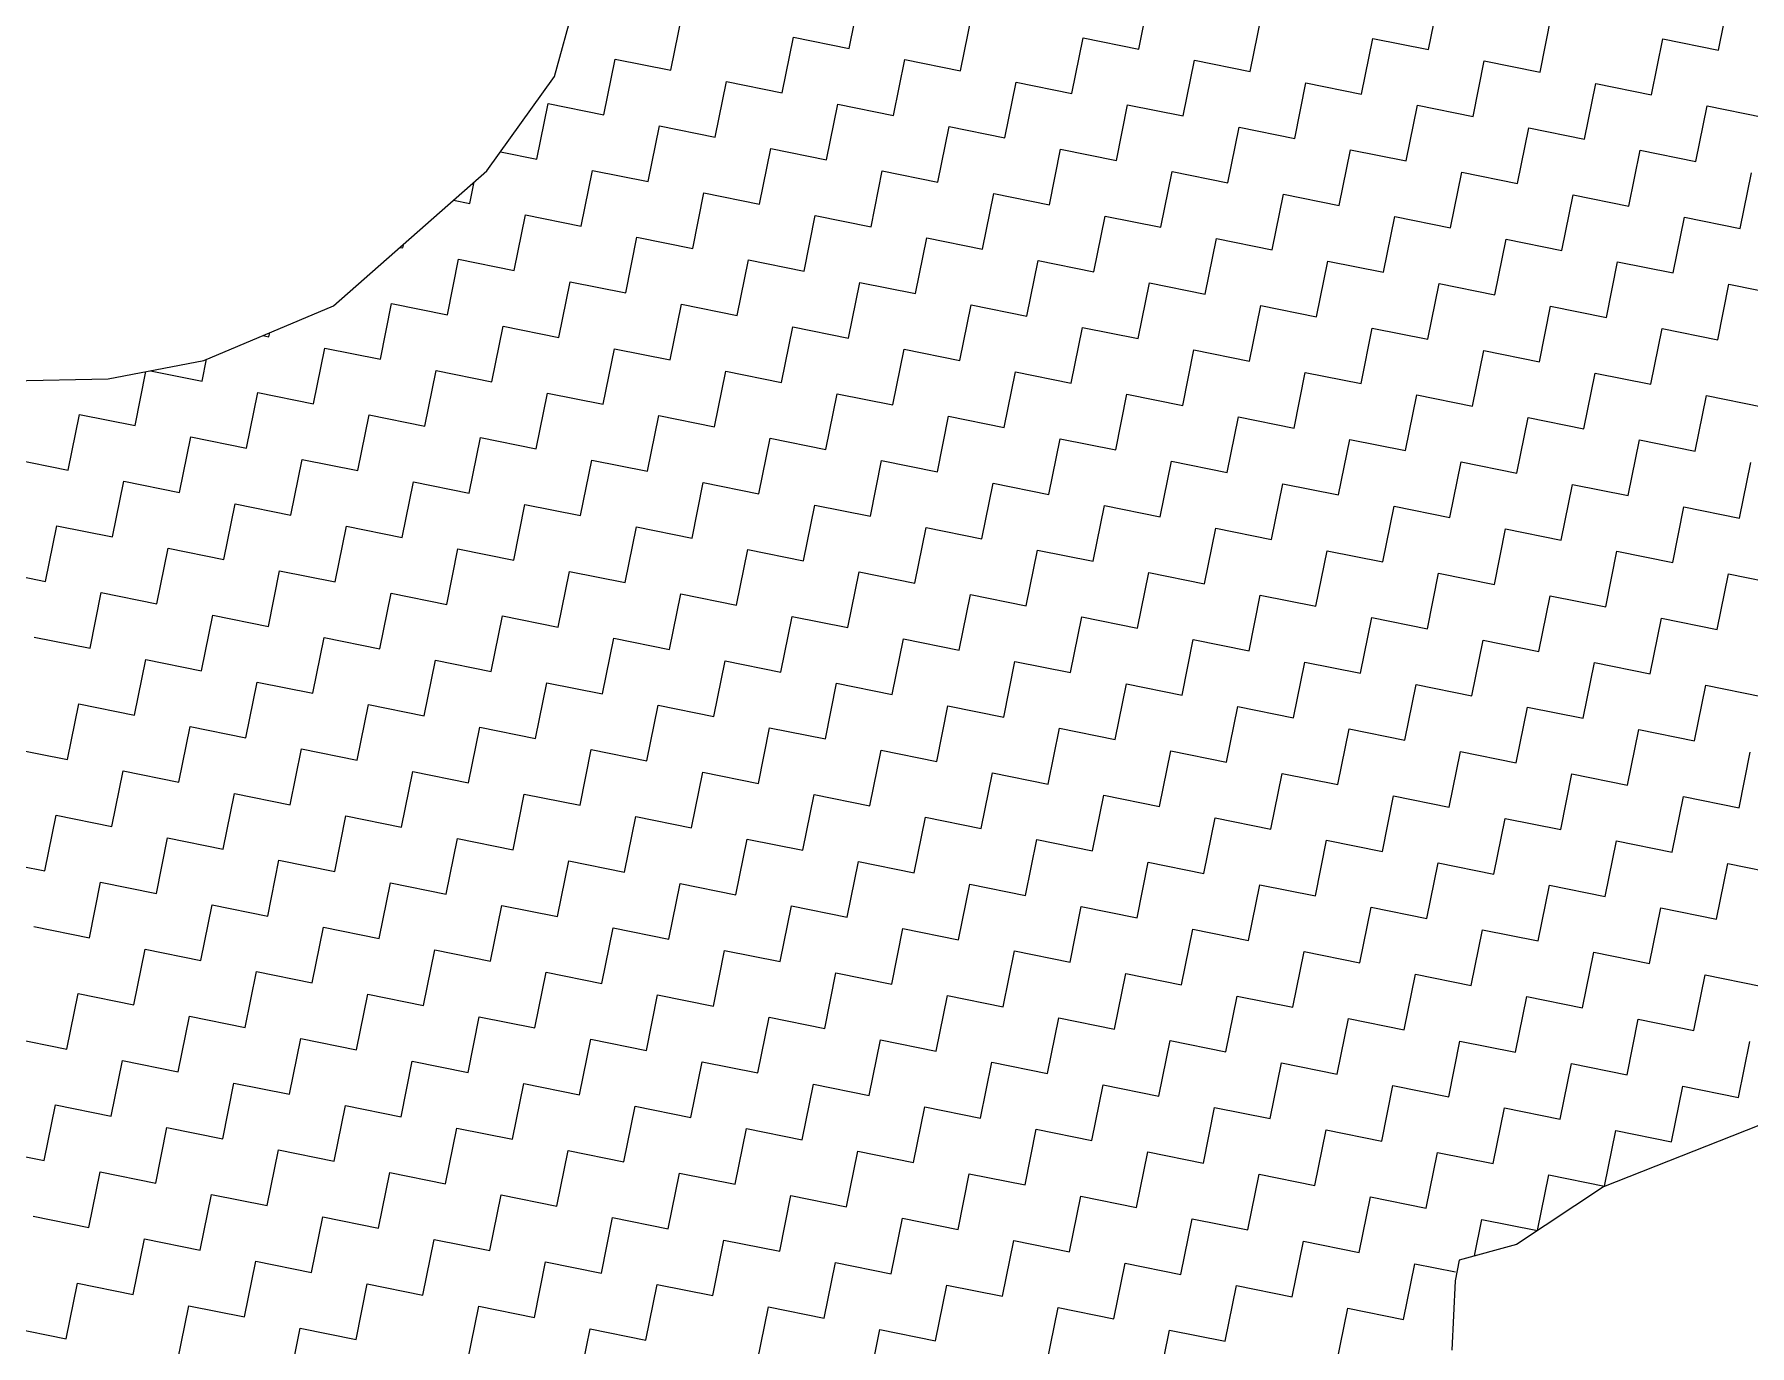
# Model space of a CAD drawing. Header units: metres. Extents: x 278801 to 279668, y 2074665 to 2075564.
# Drawn here: x 279405.75 to 279452.95, y 2075406.12 to 2075442.22 of the extents above; entities that cross this region are included whole.
import ezdxf

# ---------------------------------------------------------------- set-up
doc = ezdxf.new("R2010")
doc.units = ezdxf.units.M
doc.layers.add('POLY_HATCH', color=12, linetype='Continuous')

msp = doc.modelspace()

# ---------------------------------------------------------------- linework, layer by layer
at = {"layer": 'POLY_HATCH', "linetype": 'Continuous'}
for p, q in [((279428.169, 2075441.828), (279428.479, 2075443.36)), ((279436.142, 2075441.811), (279436.451, 2075443.343)), ((279444.114, 2075441.794), (279444.424, 2075443.326)), ((279452.086, 2075441.777), (279452.396, 2075443.309)), ((279423.262, 2075441.225), (279423.572, 2075442.757)), ((279431.234, 2075441.208), (279431.544, 2075442.74)), ((279439.207, 2075441.191), (279439.516, 2075442.723)), ((279447.179, 2075441.174), (279447.489, 2075442.707)), ((279426.327, 2075440.605), (279426.637, 2075442.138)), ((279426.637, 2075442.138), (279428.169, 2075441.828)), ((279434.299, 2075440.588), (279434.609, 2075442.121)), ((279434.609, 2075442.121), (279436.142, 2075441.811)), ((279442.272, 2075440.571), (279442.582, 2075442.104)), ((279442.582, 2075442.104), (279444.114, 2075441.794)), ((279450.244, 2075440.554), (279450.554, 2075442.087)), ((279450.554, 2075442.087), (279452.086, 2075441.777)), ((279421.419, 2075440.002), (279421.729, 2075441.535)), ((279421.729, 2075441.535), (279423.262, 2075441.225)), ((279429.392, 2075439.985), (279429.702, 2075441.518)), ((279429.702, 2075441.518), (279431.234, 2075441.208)), ((279437.364, 2075439.968), (279437.674, 2075441.501)), ((279437.674, 2075441.501), (279439.207, 2075441.191)), ((279445.337, 2075439.951), (279445.647, 2075441.484)), ((279445.647, 2075441.484), (279447.179, 2075441.174)), ((279424.484, 2075439.382), (279424.794, 2075440.915)), ((279424.794, 2075440.915), (279426.327, 2075440.605)), ((279432.457, 2075439.366), (279432.767, 2075440.898)), ((279432.767, 2075440.898), (279434.299, 2075440.588)), ((279440.429, 2075439.349), (279440.739, 2075440.881)), ((279440.739, 2075440.881), (279442.272, 2075440.571)), ((279448.402, 2075439.332), (279448.712, 2075440.864)), ((279448.712, 2075440.864), (279450.244, 2075440.554)), ((279419.577, 2075438.78), (279419.887, 2075440.312)), ((279419.887, 2075440.312), (279421.419, 2075440.002)), ((279427.549, 2075438.763), (279427.859, 2075440.295)), ((279427.859, 2075440.295), (279429.392, 2075439.985)), ((279435.522, 2075438.746), (279435.832, 2075440.278)), ((279435.832, 2075440.278), (279437.364, 2075439.968)), ((279443.494, 2075438.729), (279443.804, 2075440.261)), ((279443.804, 2075440.261), (279445.337, 2075439.951)), ((279451.467, 2075438.712), (279451.777, 2075440.244)), ((279451.777, 2075440.244), (279453.309, 2075439.935)), ((279422.642, 2075438.16), (279422.952, 2075439.692)), ((279422.952, 2075439.692), (279424.484, 2075439.382)), ((279430.614, 2075438.143), (279430.924, 2075439.675)), ((279430.924, 2075439.675), (279432.457, 2075439.366)), ((279438.587, 2075438.126), (279438.897, 2075439.658)), ((279438.897, 2075439.658), (279440.429, 2075439.349)), ((279446.559, 2075438.109), (279446.869, 2075439.642)), ((279446.869, 2075439.642), (279448.402, 2075439.332)), ((279425.707, 2075437.54), (279426.017, 2075439.073)), ((279426.017, 2075439.073), (279427.549, 2075438.763)), ((279433.679, 2075437.523), (279433.989, 2075439.056)), ((279433.989, 2075439.056), (279435.522, 2075438.746)), ((279441.652, 2075437.506), (279441.962, 2075439.039)), ((279441.962, 2075439.039), (279443.494, 2075438.729)), ((279449.624, 2075437.489), (279449.934, 2075439.022)), ((279449.934, 2075439.022), (279451.467, 2075438.712)), ((279418.574, 2075438.982), (279419.577, 2075438.78)), ((279417.735, 2075437.557), (279417.856, 2075438.157)), ((279420.8, 2075436.937), (279421.109, 2075438.47)), ((279421.109, 2075438.47), (279422.642, 2075438.16)), ((279428.772, 2075436.92), (279429.082, 2075438.453)), ((279429.082, 2075438.453), (279430.614, 2075438.143)), ((279436.744, 2075436.903), (279437.054, 2075438.436)), ((279437.054, 2075438.436), (279438.587, 2075438.126)), ((279444.717, 2075436.886), (279445.027, 2075438.419)), ((279445.027, 2075438.419), (279446.559, 2075438.109)), ((279452.689, 2075436.869), (279452.999, 2075438.402)), ((279417.28, 2075437.649), (279417.735, 2075437.557)), ((279423.865, 2075436.317), (279424.174, 2075437.85)), ((279424.174, 2075437.85), (279425.707, 2075437.54)), ((279431.837, 2075436.3), (279432.147, 2075437.833)), ((279432.147, 2075437.833), (279433.679, 2075437.523)), ((279439.809, 2075436.284), (279440.119, 2075437.816)), ((279440.119, 2075437.816), (279441.652, 2075437.506)), ((279447.782, 2075436.267), (279448.092, 2075437.799)), ((279448.092, 2075437.799), (279449.624, 2075437.489)), ((279418.957, 2075435.715), (279419.267, 2075437.247)), ((279419.267, 2075437.247), (279420.8, 2075436.937)), ((279426.93, 2075435.698), (279427.239, 2075437.23)), ((279427.239, 2075437.23), (279428.772, 2075436.92)), ((279434.902, 2075435.681), (279435.212, 2075437.213)), ((279435.212, 2075437.213), (279436.744, 2075436.903)), ((279442.874, 2075435.664), (279443.184, 2075437.196)), ((279443.184, 2075437.196), (279444.717, 2075436.886)), ((279450.847, 2075435.647), (279451.157, 2075437.179)), ((279451.157, 2075437.179), (279452.689, 2075436.869)), ((279415.809, 2075436.351), (279415.892, 2075436.334)), ((279415.892, 2075436.334), (279415.914, 2075436.445)), ((279422.022, 2075435.095), (279422.332, 2075436.627)), ((279422.332, 2075436.627), (279423.865, 2075436.317)), ((279429.995, 2075435.078), (279430.304, 2075436.61)), ((279430.304, 2075436.61), (279431.837, 2075436.3)), ((279437.967, 2075435.061), (279438.277, 2075436.593)), ((279438.277, 2075436.593), (279439.809, 2075436.284)), ((279445.939, 2075435.044), (279446.249, 2075436.577)), ((279446.249, 2075436.577), (279447.782, 2075436.267)), ((279417.115, 2075434.492), (279417.425, 2075436.024)), ((279417.425, 2075436.024), (279418.957, 2075435.715)), ((279425.087, 2075434.475), (279425.397, 2075436.008)), ((279425.397, 2075436.008), (279426.93, 2075435.698)), ((279433.06, 2075434.458), (279433.37, 2075435.991)), ((279433.37, 2075435.991), (279434.902, 2075435.681)), ((279441.032, 2075434.441), (279441.342, 2075435.974)), ((279441.342, 2075435.974), (279442.874, 2075435.664)), ((279449.005, 2075434.424), (279449.314, 2075435.957)), ((279449.314, 2075435.957), (279450.847, 2075435.647)), ((279420.18, 2075433.872), (279420.49, 2075435.405)), ((279420.49, 2075435.405), (279422.022, 2075435.095)), ((279428.152, 2075433.855), (279428.462, 2075435.388)), ((279428.462, 2075435.388), (279429.995, 2075435.078)), ((279436.125, 2075433.838), (279436.435, 2075435.371)), ((279436.435, 2075435.371), (279437.967, 2075435.061)), ((279444.097, 2075433.821), (279444.407, 2075435.354)), ((279444.407, 2075435.354), (279445.939, 2075435.044)), ((279452.07, 2075433.804), (279452.379, 2075435.337)), ((279452.379, 2075435.337), (279453.912, 2075435.027)), ((279415.272, 2075433.269), (279415.582, 2075434.802)), ((279415.582, 2075434.802), (279417.115, 2075434.492)), ((279423.245, 2075433.252), (279423.555, 2075434.785)), ((279423.555, 2075434.785), (279425.087, 2075434.475)), ((279431.217, 2075433.235), (279431.527, 2075434.768)), ((279431.527, 2075434.768), (279433.06, 2075434.458)), ((279439.19, 2075433.219), (279439.5, 2075434.751)), ((279439.5, 2075434.751), (279441.032, 2075434.441)), ((279447.162, 2075433.202), (279447.472, 2075434.734)), ((279447.472, 2075434.734), (279449.005, 2075434.424)), ((279412.039, 2075433.923), (279412.207, 2075433.889)), ((279412.207, 2075433.889), (279412.23, 2075434.004)), ((279418.337, 2075432.65), (279418.647, 2075434.182)), ((279418.647, 2075434.182), (279420.18, 2075433.872)), ((279426.31, 2075432.633), (279426.62, 2075434.165)), ((279426.62, 2075434.165), (279428.152, 2075433.855)), ((279434.282, 2075432.616), (279434.592, 2075434.148)), ((279434.592, 2075434.148), (279436.125, 2075433.838)), ((279442.255, 2075432.599), (279442.565, 2075434.131)), ((279442.565, 2075434.131), (279444.097, 2075433.821)), ((279450.227, 2075432.582), (279450.537, 2075434.114)), ((279450.537, 2075434.114), (279452.07, 2075433.804)), ((279413.43, 2075432.047), (279413.74, 2075433.579)), ((279413.74, 2075433.579), (279415.272, 2075433.269)), ((279421.402, 2075432.03), (279421.712, 2075433.562)), ((279421.712, 2075433.562), (279423.245, 2075433.252)), ((279429.375, 2075432.013), (279429.685, 2075433.545)), ((279429.685, 2075433.545), (279431.217, 2075433.235)), ((279437.347, 2075431.996), (279437.657, 2075433.528)), ((279437.657, 2075433.528), (279439.19, 2075433.219)), ((279445.32, 2075431.979), (279445.63, 2075433.512)), ((279445.63, 2075433.512), (279447.162, 2075433.202)), ((279408.523, 2075431.444), (279408.823, 2075432.931)), ((279408.944, 2075432.954), (279410.365, 2075432.666)), ((279410.365, 2075432.666), (279410.487, 2075433.269)), ((279416.495, 2075431.427), (279416.805, 2075432.959)), ((279416.805, 2075432.959), (279418.337, 2075432.65)), ((279424.467, 2075431.41), (279424.777, 2075432.943)), ((279424.777, 2075432.943), (279426.31, 2075432.633)), ((279432.44, 2075431.393), (279432.75, 2075432.926)), ((279432.75, 2075432.926), (279434.282, 2075432.616)), ((279440.412, 2075431.376), (279440.722, 2075432.909)), ((279440.722, 2075432.909), (279442.255, 2075432.599)), ((279448.385, 2075431.359), (279448.695, 2075432.892)), ((279448.695, 2075432.892), (279450.227, 2075432.582)), ((279411.588, 2075430.824), (279411.897, 2075432.357)), ((279411.897, 2075432.357), (279413.43, 2075432.047)), ((279419.56, 2075430.807), (279419.87, 2075432.34)), ((279419.87, 2075432.34), (279421.402, 2075432.03)), ((279427.532, 2075430.79), (279427.842, 2075432.323)), ((279427.842, 2075432.323), (279429.375, 2075432.013)), ((279435.505, 2075430.773), (279435.815, 2075432.306)), ((279435.815, 2075432.306), (279437.347, 2075431.996)), ((279443.477, 2075430.756), (279443.787, 2075432.289)), ((279443.787, 2075432.289), (279445.32, 2075431.979)), ((279451.45, 2075430.739), (279451.76, 2075432.272)), ((279451.76, 2075432.272), (279453.292, 2075431.962)), ((279406.68, 2075430.221), (279406.99, 2075431.754)), ((279406.99, 2075431.754), (279408.523, 2075431.444)), ((279414.653, 2075430.204), (279414.962, 2075431.737)), ((279414.962, 2075431.737), (279416.495, 2075431.427)), ((279422.625, 2075430.187), (279422.935, 2075431.72)), ((279422.935, 2075431.72), (279424.467, 2075431.41)), ((279430.597, 2075430.17), (279430.907, 2075431.703)), ((279430.907, 2075431.703), (279432.44, 2075431.393)), ((279438.57, 2075430.154), (279438.88, 2075431.686)), ((279438.88, 2075431.686), (279440.412, 2075431.376)), ((279446.542, 2075430.137), (279446.852, 2075431.669)), ((279446.852, 2075431.669), (279448.385, 2075431.359)), ((279409.745, 2075429.601), (279410.055, 2075431.134)), ((279410.055, 2075431.134), (279411.588, 2075430.824)), ((279417.718, 2075429.585), (279418.027, 2075431.117)), ((279418.027, 2075431.117), (279419.56, 2075430.807)), ((279425.69, 2075429.568), (279426, 2075431.1)), ((279426, 2075431.1), (279427.532, 2075430.79)), ((279433.662, 2075429.551), (279433.972, 2075431.083)), ((279433.972, 2075431.083), (279435.505, 2075430.773)), ((279441.635, 2075429.534), (279441.945, 2075431.066)), ((279441.945, 2075431.066), (279443.477, 2075430.756)), ((279449.607, 2075429.517), (279449.917, 2075431.049)), ((279449.917, 2075431.049), (279451.45, 2075430.739)), ((279405.148, 2075430.531), (279406.68, 2075430.221)), ((279412.81, 2075428.982), (279413.12, 2075430.514)), ((279413.12, 2075430.514), (279414.653, 2075430.204)), ((279420.783, 2075428.965), (279421.093, 2075430.497)), ((279421.093, 2075430.497), (279422.625, 2075430.187)), ((279428.755, 2075428.948), (279429.065, 2075430.48)), ((279429.065, 2075430.48), (279430.597, 2075430.17)), ((279436.728, 2075428.931), (279437.037, 2075430.463)), ((279437.037, 2075430.463), (279438.57, 2075430.154)), ((279444.7, 2075428.914), (279445.01, 2075430.446)), ((279445.01, 2075430.446), (279446.542, 2075430.137)), ((279452.672, 2075428.897), (279452.982, 2075430.43)), ((279407.903, 2075428.379), (279408.213, 2075429.911)), ((279408.213, 2075429.911), (279409.745, 2075429.601)), ((279415.875, 2075428.362), (279416.185, 2075429.894)), ((279416.185, 2075429.894), (279417.718, 2075429.585)), ((279423.848, 2075428.345), (279424.158, 2075429.877)), ((279424.158, 2075429.877), (279425.69, 2075429.568)), ((279431.82, 2075428.328), (279432.13, 2075429.861)), ((279432.13, 2075429.861), (279433.662, 2075429.551)), ((279439.793, 2075428.311), (279440.102, 2075429.844)), ((279440.102, 2075429.844), (279441.635, 2075429.534)), ((279447.765, 2075428.294), (279448.075, 2075429.827)), ((279448.075, 2075429.827), (279449.607, 2075429.517)), ((279410.968, 2075427.759), (279411.278, 2075429.292)), ((279411.278, 2075429.292), (279412.81, 2075428.982)), ((279418.94, 2075427.742), (279419.25, 2075429.275)), ((279419.25, 2075429.275), (279420.783, 2075428.965)), ((279426.913, 2075427.725), (279427.223, 2075429.258)), ((279427.223, 2075429.258), (279428.755, 2075428.948)), ((279434.885, 2075427.708), (279435.195, 2075429.241)), ((279435.195, 2075429.241), (279436.728, 2075428.931)), ((279442.858, 2075427.691), (279443.167, 2075429.224)), ((279443.167, 2075429.224), (279444.7, 2075428.914)), ((279450.83, 2075427.674), (279451.14, 2075429.207)), ((279451.14, 2075429.207), (279452.672, 2075428.897)), ((279406.06, 2075427.156), (279406.37, 2075428.689)), ((279406.37, 2075428.689), (279407.903, 2075428.379)), ((279414.033, 2075427.139), (279414.343, 2075428.672)), ((279414.343, 2075428.672), (279415.875, 2075428.362)), ((279422.005, 2075427.122), (279422.315, 2075428.655)), ((279422.315, 2075428.655), (279423.848, 2075428.345)), ((279429.978, 2075427.105), (279430.288, 2075428.638)), ((279430.288, 2075428.638), (279431.82, 2075428.328)), ((279437.95, 2075427.088), (279438.26, 2075428.621)), ((279438.26, 2075428.621), (279439.793, 2075428.311)), ((279445.923, 2075427.072), (279446.232, 2075428.604)), ((279446.232, 2075428.604), (279447.765, 2075428.294)), ((279409.125, 2075426.536), (279409.435, 2075428.069)), ((279409.435, 2075428.069), (279410.968, 2075427.759)), ((279417.098, 2075426.52), (279417.408, 2075428.052)), ((279417.408, 2075428.052), (279418.94, 2075427.742)), ((279425.07, 2075426.503), (279425.38, 2075428.035)), ((279425.38, 2075428.035), (279426.913, 2075427.725)), ((279433.043, 2075426.486), (279433.353, 2075428.018)), ((279433.353, 2075428.018), (279434.885, 2075427.708)), ((279441.015, 2075426.469), (279441.325, 2075428.001)), ((279441.325, 2075428.001), (279442.858, 2075427.691)), ((279448.988, 2075426.452), (279449.297, 2075427.984)), ((279449.297, 2075427.984), (279450.83, 2075427.674)), ((279404.528, 2075427.466), (279406.06, 2075427.156)), ((279412.19, 2075425.917), (279412.5, 2075427.449)), ((279412.5, 2075427.449), (279414.033, 2075427.139)), ((279420.163, 2075425.9), (279420.473, 2075427.432)), ((279420.473, 2075427.432), (279422.005, 2075427.122)), ((279428.135, 2075425.883), (279428.445, 2075427.415)), ((279428.445, 2075427.415), (279429.978, 2075427.105)), ((279436.108, 2075425.866), (279436.418, 2075427.398)), ((279436.418, 2075427.398), (279437.95, 2075427.088)), ((279444.08, 2075425.849), (279444.39, 2075427.381)), ((279444.39, 2075427.381), (279445.923, 2075427.072)), ((279452.053, 2075425.832), (279452.363, 2075427.365)), ((279452.363, 2075427.365), (279453.895, 2075427.055)), ((279407.283, 2075425.314), (279407.593, 2075426.846)), ((279407.593, 2075426.846), (279409.125, 2075426.536)), ((279415.255, 2075425.297), (279415.565, 2075426.829)), ((279415.565, 2075426.829), (279417.098, 2075426.52)), ((279423.228, 2075425.28), (279423.538, 2075426.812)), ((279423.538, 2075426.812), (279425.07, 2075426.503)), ((279431.2, 2075425.263), (279431.51, 2075426.796)), ((279431.51, 2075426.796), (279433.043, 2075426.486)), ((279439.173, 2075425.246), (279439.483, 2075426.779)), ((279439.483, 2075426.779), (279441.015, 2075426.469)), ((279447.145, 2075425.229), (279447.455, 2075426.762)), ((279447.455, 2075426.762), (279448.988, 2075426.452)), ((279410.348, 2075424.694), (279410.658, 2075426.227)), ((279410.658, 2075426.227), (279412.19, 2075425.917)), ((279418.32, 2075424.677), (279418.63, 2075426.21)), ((279418.63, 2075426.21), (279420.163, 2075425.9)), ((279426.293, 2075424.66), (279426.603, 2075426.193)), ((279426.603, 2075426.193), (279428.135, 2075425.883)), ((279434.265, 2075424.643), (279434.575, 2075426.176)), ((279434.575, 2075426.176), (279436.108, 2075425.866)), ((279442.238, 2075424.626), (279442.548, 2075426.159)), ((279442.548, 2075426.159), (279444.08, 2075425.849)), ((279450.21, 2075424.609), (279450.52, 2075426.142)), ((279450.52, 2075426.142), (279452.053, 2075425.832)), ((279405.75, 2075425.624), (279407.283, 2075425.314)), ((279413.413, 2075424.074), (279413.723, 2075425.607)), ((279413.723, 2075425.607), (279415.255, 2075425.297)), ((279421.385, 2075424.057), (279421.695, 2075425.59)), ((279421.695, 2075425.59), (279423.228, 2075425.28)), ((279429.358, 2075424.04), (279429.668, 2075425.573)), ((279429.668, 2075425.573), (279431.2, 2075425.263)), ((279437.33, 2075424.023), (279437.64, 2075425.556)), ((279437.64, 2075425.556), (279439.173, 2075425.246)), ((279445.303, 2075424.007), (279445.613, 2075425.539)), ((279445.613, 2075425.539), (279447.145, 2075425.229)), ((279408.506, 2075423.471), (279408.815, 2075425.004)), ((279408.815, 2075425.004), (279410.348, 2075424.694)), ((279416.478, 2075423.454), (279416.788, 2075424.987)), ((279416.788, 2075424.987), (279418.32, 2075424.677)), ((279424.45, 2075423.438), (279424.76, 2075424.97)), ((279424.76, 2075424.97), (279426.293, 2075424.66)), ((279432.423, 2075423.421), (279432.733, 2075424.953)), ((279432.733, 2075424.953), (279434.265, 2075424.643)), ((279440.395, 2075423.404), (279440.705, 2075424.936)), ((279440.705, 2075424.936), (279442.238, 2075424.626)), ((279448.368, 2075423.387), (279448.678, 2075424.919)), ((279448.678, 2075424.919), (279450.21, 2075424.609)), ((279411.571, 2075422.852), (279411.881, 2075424.384)), ((279411.881, 2075424.384), (279413.413, 2075424.074)), ((279419.543, 2075422.835), (279419.853, 2075424.367)), ((279419.853, 2075424.367), (279421.385, 2075424.057)), ((279427.516, 2075422.818), (279427.825, 2075424.35)), ((279427.825, 2075424.35), (279429.358, 2075424.04)), ((279435.488, 2075422.801), (279435.798, 2075424.333)), ((279435.798, 2075424.333), (279437.33, 2075424.023)), ((279443.46, 2075422.784), (279443.77, 2075424.316)), ((279443.77, 2075424.316), (279445.303, 2075424.007)), ((279451.433, 2075422.767), (279451.743, 2075424.3)), ((279451.743, 2075424.3), (279453.275, 2075423.99)), ((279406.663, 2075422.249), (279406.973, 2075423.781)), ((279406.973, 2075423.781), (279408.506, 2075423.471)), ((279414.636, 2075422.232), (279414.946, 2075423.764)), ((279414.946, 2075423.764), (279416.478, 2075423.454)), ((279422.608, 2075422.215), (279422.918, 2075423.747)), ((279422.918, 2075423.747), (279424.45, 2075423.438)), ((279430.581, 2075422.198), (279430.89, 2075423.731)), ((279430.89, 2075423.731), (279432.423, 2075423.421)), ((279438.553, 2075422.181), (279438.863, 2075423.714)), ((279438.863, 2075423.714), (279440.395, 2075423.404)), ((279446.525, 2075422.164), (279446.835, 2075423.697)), ((279446.835, 2075423.697), (279448.368, 2075423.387)), ((279409.728, 2075421.629), (279410.038, 2075423.162)), ((279410.038, 2075423.162), (279411.571, 2075422.852)), ((279417.701, 2075421.612), (279418.011, 2075423.145)), ((279418.011, 2075423.145), (279419.543, 2075422.835)), ((279425.673, 2075421.595), (279425.983, 2075423.128)), ((279425.983, 2075423.128), (279427.516, 2075422.818)), ((279433.646, 2075421.578), (279433.955, 2075423.111)), ((279433.955, 2075423.111), (279435.488, 2075422.801)), ((279441.618, 2075421.561), (279441.928, 2075423.094)), ((279441.928, 2075423.094), (279443.46, 2075422.784)), ((279449.59, 2075421.544), (279449.9, 2075423.077)), ((279449.9, 2075423.077), (279451.433, 2075422.767)), ((279405.131, 2075422.559), (279406.663, 2075422.249)), ((279412.793, 2075421.009), (279413.103, 2075422.542)), ((279413.103, 2075422.542), (279414.636, 2075422.232)), ((279420.766, 2075420.992), (279421.076, 2075422.525)), ((279421.076, 2075422.525), (279422.608, 2075422.215)), ((279428.738, 2075420.975), (279429.048, 2075422.508)), ((279429.048, 2075422.508), (279430.581, 2075422.198)), ((279436.711, 2075420.958), (279437.02, 2075422.491)), ((279437.02, 2075422.491), (279438.553, 2075422.181)), ((279444.683, 2075420.942), (279444.993, 2075422.474)), ((279444.993, 2075422.474), (279446.525, 2075422.164)), ((279452.655, 2075420.925), (279452.965, 2075422.457)), ((279407.886, 2075420.406), (279408.196, 2075421.939)), ((279408.196, 2075421.939), (279409.728, 2075421.629)), ((279415.858, 2075420.389), (279416.168, 2075421.922)), ((279416.168, 2075421.922), (279417.701, 2075421.612)), ((279423.831, 2075420.373), (279424.141, 2075421.905)), ((279424.141, 2075421.905), (279425.673, 2075421.595)), ((279431.803, 2075420.356), (279432.113, 2075421.888)), ((279432.113, 2075421.888), (279433.646, 2075421.578)), ((279439.776, 2075420.339), (279440.085, 2075421.871)), ((279440.085, 2075421.871), (279441.618, 2075421.561)), ((279447.748, 2075420.322), (279448.058, 2075421.854)), ((279448.058, 2075421.854), (279449.59, 2075421.544)), ((279410.951, 2075419.787), (279411.261, 2075421.319)), ((279411.261, 2075421.319), (279412.793, 2075421.009)), ((279418.923, 2075419.77), (279419.233, 2075421.302)), ((279419.233, 2075421.302), (279420.766, 2075420.992)), ((279426.896, 2075419.753), (279427.206, 2075421.285)), ((279427.206, 2075421.285), (279428.738, 2075420.975)), ((279434.868, 2075419.736), (279435.178, 2075421.268)), ((279435.178, 2075421.268), (279436.711, 2075420.958)), ((279442.841, 2075419.719), (279443.151, 2075421.251)), ((279443.151, 2075421.251), (279444.683, 2075420.942)), ((279450.813, 2075419.702), (279451.123, 2075421.234)), ((279451.123, 2075421.234), (279452.655, 2075420.925)), ((279406.043, 2075419.184), (279406.353, 2075420.716)), ((279406.353, 2075420.716), (279407.886, 2075420.406)), ((279414.016, 2075419.167), (279414.326, 2075420.699)), ((279414.326, 2075420.699), (279415.858, 2075420.389)), ((279421.988, 2075419.15), (279422.298, 2075420.682)), ((279422.298, 2075420.682), (279423.831, 2075420.373)), ((279429.961, 2075419.133), (279430.271, 2075420.665)), ((279430.271, 2075420.665), (279431.803, 2075420.356)), ((279437.933, 2075419.116), (279438.243, 2075420.649)), ((279438.243, 2075420.649), (279439.776, 2075420.339)), ((279445.906, 2075419.099), (279446.216, 2075420.632)), ((279446.216, 2075420.632), (279447.748, 2075420.322)), ((279409.108, 2075418.564), (279409.418, 2075420.096)), ((279409.418, 2075420.096), (279410.951, 2075419.787)), ((279417.081, 2075418.547), (279417.391, 2075420.08)), ((279417.391, 2075420.08), (279418.923, 2075419.77)), ((279425.053, 2075418.53), (279425.363, 2075420.063)), ((279425.363, 2075420.063), (279426.896, 2075419.753)), ((279433.026, 2075418.513), (279433.336, 2075420.046)), ((279433.336, 2075420.046), (279434.868, 2075419.736)), ((279440.998, 2075418.496), (279441.308, 2075420.029)), ((279441.308, 2075420.029), (279442.841, 2075419.719)), ((279448.971, 2075418.479), (279449.281, 2075420.012)), ((279449.281, 2075420.012), (279450.813, 2075419.702)), ((279404.511, 2075419.494), (279406.043, 2075419.184)), ((279412.173, 2075417.944), (279412.483, 2075419.477)), ((279412.483, 2075419.477), (279414.016, 2075419.167)), ((279420.146, 2075417.927), (279420.456, 2075419.46)), ((279420.456, 2075419.46), (279421.988, 2075419.15)), ((279428.118, 2075417.91), (279428.428, 2075419.443)), ((279428.428, 2075419.443), (279429.961, 2075419.133)), ((279436.091, 2075417.893), (279436.401, 2075419.426)), ((279436.401, 2075419.426), (279437.933, 2075419.116)), ((279444.063, 2075417.877), (279444.373, 2075419.409)), ((279444.373, 2075419.409), (279445.906, 2075419.099)), ((279452.036, 2075417.86), (279452.346, 2075419.392)), ((279452.346, 2075419.392), (279453.878, 2075419.082)), ((279407.266, 2075417.341), (279407.576, 2075418.874)), ((279407.576, 2075418.874), (279409.108, 2075418.564)), ((279415.238, 2075417.324), (279415.548, 2075418.857)), ((279415.548, 2075418.857), (279417.081, 2075418.547)), ((279423.211, 2075417.308), (279423.521, 2075418.84)), ((279423.521, 2075418.84), (279425.053, 2075418.53)), ((279431.183, 2075417.291), (279431.493, 2075418.823)), ((279431.493, 2075418.823), (279433.026, 2075418.513)), ((279439.156, 2075417.274), (279439.466, 2075418.806)), ((279439.466, 2075418.806), (279440.998, 2075418.496)), ((279447.128, 2075417.257), (279447.438, 2075418.789)), ((279447.438, 2075418.789), (279448.971, 2075418.479)), ((279410.331, 2075416.722), (279410.641, 2075418.254)), ((279410.641, 2075418.254), (279412.173, 2075417.944)), ((279418.304, 2075416.705), (279418.613, 2075418.237)), ((279418.613, 2075418.237), (279420.146, 2075417.927)), ((279426.276, 2075416.688), (279426.586, 2075418.22)), ((279426.586, 2075418.22), (279428.118, 2075417.91)), ((279434.248, 2075416.671), (279434.558, 2075418.203)), ((279434.558, 2075418.203), (279436.091, 2075417.893)), ((279442.221, 2075416.654), (279442.531, 2075418.186)), ((279442.531, 2075418.186), (279444.063, 2075417.877)), ((279450.193, 2075416.637), (279450.503, 2075418.169)), ((279450.503, 2075418.169), (279452.036, 2075417.86)), ((279405.734, 2075417.651), (279407.266, 2075417.341)), ((279413.396, 2075416.102), (279413.706, 2075417.634)), ((279413.706, 2075417.634), (279415.238, 2075417.324)), ((279421.369, 2075416.085), (279421.678, 2075417.617)), ((279421.678, 2075417.617), (279423.211, 2075417.308)), ((279429.341, 2075416.068), (279429.651, 2075417.6)), ((279429.651, 2075417.6), (279431.183, 2075417.291)), ((279437.313, 2075416.051), (279437.623, 2075417.584)), ((279437.623, 2075417.584), (279439.156, 2075417.274)), ((279445.286, 2075416.034), (279445.596, 2075417.567)), ((279445.596, 2075417.567), (279447.128, 2075417.257)), ((279408.489, 2075415.499), (279408.799, 2075417.031)), ((279408.799, 2075417.031), (279410.331, 2075416.722)), ((279416.461, 2075415.482), (279416.771, 2075417.015)), ((279416.771, 2075417.015), (279418.304, 2075416.705)), ((279424.434, 2075415.465), (279424.743, 2075416.998)), ((279424.743, 2075416.998), (279426.276, 2075416.688)), ((279432.406, 2075415.448), (279432.716, 2075416.981)), ((279432.716, 2075416.981), (279434.248, 2075416.671)), ((279440.378, 2075415.431), (279440.688, 2075416.964)), ((279440.688, 2075416.964), (279442.221, 2075416.654)), ((279448.351, 2075415.414), (279448.661, 2075416.947)), ((279448.661, 2075416.947), (279450.193, 2075416.637)), ((279411.554, 2075414.879), (279411.864, 2075416.412)), ((279411.864, 2075416.412), (279413.396, 2075416.102)), ((279419.526, 2075414.862), (279419.836, 2075416.395)), ((279419.836, 2075416.395), (279421.369, 2075416.085)), ((279427.499, 2075414.845), (279427.808, 2075416.378)), ((279427.808, 2075416.378), (279429.341, 2075416.068)), ((279435.471, 2075414.828), (279435.781, 2075416.361)), ((279435.781, 2075416.361), (279437.313, 2075416.051)), ((279443.443, 2075414.811), (279443.753, 2075416.344)), ((279443.753, 2075416.344), (279445.286, 2075416.034)), ((279451.416, 2075414.795), (279451.726, 2075416.327)), ((279451.726, 2075416.327), (279453.258, 2075416.017)), ((279406.646, 2075414.276), (279406.956, 2075415.809)), ((279406.956, 2075415.809), (279408.489, 2075415.499)), ((279414.619, 2075414.259), (279414.929, 2075415.792)), ((279414.929, 2075415.792), (279416.461, 2075415.482)), ((279422.591, 2075414.242), (279422.901, 2075415.775)), ((279422.901, 2075415.775), (279424.434, 2075415.465)), ((279430.564, 2075414.226), (279430.873, 2075415.758)), ((279430.873, 2075415.758), (279432.406, 2075415.448)), ((279438.536, 2075414.209), (279438.846, 2075415.741)), ((279438.846, 2075415.741), (279440.378, 2075415.431)), ((279446.508, 2075414.192), (279446.818, 2075415.724)), ((279446.818, 2075415.724), (279448.351, 2075415.414)), ((279409.711, 2075413.657), (279410.021, 2075415.189)), ((279410.021, 2075415.189), (279411.554, 2075414.879)), ((279417.684, 2075413.64), (279417.994, 2075415.172)), ((279417.994, 2075415.172), (279419.526, 2075414.862)), ((279425.656, 2075413.623), (279425.966, 2075415.155)), ((279425.966, 2075415.155), (279427.499, 2075414.845)), ((279433.629, 2075413.606), (279433.939, 2075415.138)), ((279433.939, 2075415.138), (279435.471, 2075414.828)), ((279441.601, 2075413.589), (279441.911, 2075415.121)), ((279441.911, 2075415.121), (279443.443, 2075414.811)), ((279449.574, 2075413.572), (279449.883, 2075415.104)), ((279449.883, 2075415.104), (279451.416, 2075414.795)), ((279405.114, 2075414.586), (279406.646, 2075414.276)), ((279412.776, 2075413.037), (279413.086, 2075414.569)), ((279413.086, 2075414.569), (279414.619, 2075414.259)), ((279420.749, 2075413.02), (279421.059, 2075414.552)), ((279421.059, 2075414.552), (279422.591, 2075414.242)), ((279428.721, 2075413.003), (279429.031, 2075414.535)), ((279429.031, 2075414.535), (279430.564, 2075414.226)), ((279436.694, 2075412.986), (279437.004, 2075414.519)), ((279437.004, 2075414.519), (279438.536, 2075414.209)), ((279444.666, 2075412.969), (279444.976, 2075414.502)), ((279444.976, 2075414.502), (279446.508, 2075414.192)), ((279452.639, 2075412.952), (279452.948, 2075414.485)), ((279407.869, 2075412.434), (279408.179, 2075413.966)), ((279408.179, 2075413.966), (279409.711, 2075413.657)), ((279415.841, 2075412.417), (279416.151, 2075413.95)), ((279416.151, 2075413.95), (279417.684, 2075413.64)), ((279423.814, 2075412.4), (279424.124, 2075413.933)), ((279424.124, 2075413.933), (279425.656, 2075413.623)), ((279431.786, 2075412.383), (279432.096, 2075413.916)), ((279432.096, 2075413.916), (279433.629, 2075413.606)), ((279439.759, 2075412.366), (279440.069, 2075413.899)), ((279440.069, 2075413.899), (279441.601, 2075413.589)), ((279447.731, 2075412.349), (279448.041, 2075413.882)), ((279448.041, 2075413.882), (279449.574, 2075413.572)), ((279410.934, 2075411.814), (279411.244, 2075413.347)), ((279411.244, 2075413.347), (279412.776, 2075413.037)), ((279418.906, 2075411.797), (279419.216, 2075413.33)), ((279419.216, 2075413.33), (279420.749, 2075413.02)), ((279426.879, 2075411.78), (279427.189, 2075413.313)), ((279427.189, 2075413.313), (279428.721, 2075413.003)), ((279434.851, 2075411.763), (279435.161, 2075413.296)), ((279435.161, 2075413.296), (279436.694, 2075412.986)), ((279442.824, 2075411.746), (279443.134, 2075413.279)), ((279443.134, 2075413.279), (279444.666, 2075412.969)), ((279450.796, 2075411.73), (279451.106, 2075413.262)), ((279451.106, 2075413.262), (279452.639, 2075412.952)), ((279406.026, 2075411.211), (279406.336, 2075412.744)), ((279406.336, 2075412.744), (279407.869, 2075412.434)), ((279413.999, 2075411.194), (279414.309, 2075412.727)), ((279414.309, 2075412.727), (279415.841, 2075412.417)), ((279421.971, 2075411.177), (279422.281, 2075412.71)), ((279422.281, 2075412.71), (279423.814, 2075412.4)), ((279429.944, 2075411.161), (279430.254, 2075412.693)), ((279430.254, 2075412.693), (279431.786, 2075412.383)), ((279437.916, 2075411.144), (279438.226, 2075412.676)), ((279438.226, 2075412.676), (279439.759, 2075412.366)), ((279445.889, 2075411.127), (279446.199, 2075412.659)), ((279446.199, 2075412.659), (279447.731, 2075412.349)), ((279409.092, 2075410.592), (279409.401, 2075412.124)), ((279409.401, 2075412.124), (279410.934, 2075411.814)), ((279417.064, 2075410.575), (279417.374, 2075412.107)), ((279417.374, 2075412.107), (279418.906, 2075411.797)), ((279425.036, 2075410.558), (279425.346, 2075412.09)), ((279425.346, 2075412.09), (279426.879, 2075411.78)), ((279433.009, 2075410.541), (279433.319, 2075412.073)), ((279433.319, 2075412.073), (279434.851, 2075411.763)), ((279440.981, 2075410.524), (279441.291, 2075412.056)), ((279441.291, 2075412.056), (279442.824, 2075411.746)), ((279448.954, 2075410.507), (279449.264, 2075412.039)), ((279449.264, 2075412.039), (279450.796, 2075411.73)), ((279404.494, 2075411.521), (279406.026, 2075411.211)), ((279412.157, 2075409.972), (279412.466, 2075411.504)), ((279412.466, 2075411.504), (279413.999, 2075411.194)), ((279420.129, 2075409.955), (279420.439, 2075411.487)), ((279420.439, 2075411.487), (279421.971, 2075411.177)), ((279428.101, 2075409.938), (279428.411, 2075411.47)), ((279428.411, 2075411.47), (279429.944, 2075411.161)), ((279436.074, 2075409.921), (279436.384, 2075411.453)), ((279436.384, 2075411.453), (279437.916, 2075411.144)), ((279444.046, 2075409.904), (279444.356, 2075411.437)), ((279444.356, 2075411.437), (279445.889, 2075411.127)), ((279407.249, 2075409.369), (279407.559, 2075410.901)), ((279407.559, 2075410.901), (279409.092, 2075410.592)), ((279415.222, 2075409.352), (279415.531, 2075410.884)), ((279415.531, 2075410.884), (279417.064, 2075410.575)), ((279423.194, 2075409.335), (279423.504, 2075410.868)), ((279423.504, 2075410.868), (279425.036, 2075410.558)), ((279431.166, 2075409.318), (279431.476, 2075410.851)), ((279431.476, 2075410.851), (279433.009, 2075410.541)), ((279439.139, 2075409.301), (279439.449, 2075410.834)), ((279439.449, 2075410.834), (279440.981, 2075410.524)), ((279447.111, 2075409.284), (279447.421, 2075410.817)), ((279447.421, 2075410.817), (279448.954, 2075410.507)), ((279410.314, 2075408.749), (279410.624, 2075410.282)), ((279410.624, 2075410.282), (279412.157, 2075409.972)), ((279418.287, 2075408.732), (279418.596, 2075410.265)), ((279418.596, 2075410.265), (279420.129, 2075409.955)), ((279426.259, 2075408.715), (279426.569, 2075410.248)), ((279426.569, 2075410.248), (279428.101, 2075409.938)), ((279434.231, 2075408.698), (279434.541, 2075410.231)), ((279434.541, 2075410.231), (279436.074, 2075409.921)), ((279442.204, 2075408.681), (279442.514, 2075410.214)), ((279442.514, 2075410.214), (279444.046, 2075409.904)), ((279405.717, 2075409.679), (279407.249, 2075409.369)), ((279413.379, 2075408.129), (279413.689, 2075409.662)), ((279413.689, 2075409.662), (279415.222, 2075409.352)), ((279421.352, 2075408.112), (279421.662, 2075409.645)), ((279421.662, 2075409.645), (279423.194, 2075409.335)), ((279429.324, 2075408.096), (279429.634, 2075409.628)), ((279429.634, 2075409.628), (279431.166, 2075409.318)), ((279437.297, 2075408.079), (279437.606, 2075409.611)), ((279437.606, 2075409.611), (279439.139, 2075409.301)), ((279445.375, 2075408.585), (279445.579, 2075409.594)), ((279445.579, 2075409.594), (279447.111, 2075409.284)), ((279408.472, 2075407.527), (279408.782, 2075409.059)), ((279408.782, 2075409.059), (279410.314, 2075408.749)), ((279416.444, 2075407.51), (279416.754, 2075409.042)), ((279416.754, 2075409.042), (279418.287, 2075408.732)), ((279424.417, 2075407.493), (279424.727, 2075409.025)), ((279424.727, 2075409.025), (279426.259, 2075408.715)), ((279432.389, 2075407.476), (279432.699, 2075409.008)), ((279432.699, 2075409.008), (279434.231, 2075408.698)), ((279440.362, 2075407.459), (279440.671, 2075408.991)), ((279440.671, 2075408.991), (279442.204, 2075408.681)), ((279411.537, 2075406.907), (279411.847, 2075408.439)), ((279411.847, 2075408.439), (279413.379, 2075408.129)), ((279419.509, 2075406.89), (279419.819, 2075408.422)), ((279419.819, 2075408.422), (279421.352, 2075408.112)), ((279427.482, 2075406.873), (279427.792, 2075408.405)), ((279427.792, 2075408.405), (279429.324, 2075408.096)), ((279435.454, 2075406.856), (279435.764, 2075408.388)), ((279435.764, 2075408.388), (279437.297, 2075408.079)), ((279443.427, 2075406.839), (279443.736, 2075408.372)), ((279443.736, 2075408.372), (279444.852, 2075408.146)), ((279406.629, 2075406.304), (279406.939, 2075407.836)), ((279406.939, 2075407.836), (279408.472, 2075407.527)), ((279414.602, 2075406.287), (279414.912, 2075407.819)), ((279414.912, 2075407.819), (279416.444, 2075407.51)), ((279422.574, 2075406.27), (279422.884, 2075407.803)), ((279422.884, 2075407.803), (279424.417, 2075407.493)), ((279430.547, 2075406.253), (279430.857, 2075407.786)), ((279430.857, 2075407.786), (279432.389, 2075407.476)), ((279438.519, 2075406.236), (279438.829, 2075407.769)), ((279438.829, 2075407.769), (279440.362, 2075407.459)), ((279409.694, 2075405.684), (279410.004, 2075407.217)), ((279410.004, 2075407.217), (279411.537, 2075406.907)), ((279417.667, 2075405.667), (279417.977, 2075407.2)), ((279417.977, 2075407.2), (279419.509, 2075406.89)), ((279425.639, 2075405.65), (279425.949, 2075407.183)), ((279425.949, 2075407.183), (279427.482, 2075406.873)), ((279433.612, 2075405.633), (279433.922, 2075407.166)), ((279433.922, 2075407.166), (279435.454, 2075406.856)), ((279441.584, 2075405.616), (279441.894, 2075407.149)), ((279441.894, 2075407.149), (279443.427, 2075406.839)), ((279405.097, 2075406.614), (279406.629, 2075406.304)), ((279412.759, 2075405.064), (279413.069, 2075406.597)), ((279413.069, 2075406.597), (279414.602, 2075406.287)), ((279420.732, 2075405.047), (279421.042, 2075406.58)), ((279421.042, 2075406.58), (279422.574, 2075406.27)), ((279428.704, 2075405.03), (279429.014, 2075406.563)), ((279429.014, 2075406.563), (279430.547, 2075406.253)), ((279436.677, 2075405.014), (279436.987, 2075406.546)), ((279436.987, 2075406.546), (279438.519, 2075406.236))]:
    msp.add_line(p, q, dxfattribs=at)
at = {"layer": 'POLY_HATCH'}
for p, q in [((279420.061, 2075441.053), (279420.607, 2075443.022)), ((279418.199, 2075438.46), (279420.061, 2075441.053)), ((279413.985, 2075434.743), (279418.199, 2075438.46)), ((279410.412, 2075433.238), (279413.985, 2075434.743)), ((279407.783, 2075432.73), (279410.412, 2075433.238)), ((279405.098, 2075432.678), (279407.783, 2075432.73)), ((279453.893, 2075412.451), (279448.93, 2075410.49)), ((279448.93, 2075410.49), (279446.528, 2075408.897)), ((279446.528, 2075408.897), (279444.956, 2075408.472)), ((279444.956, 2075408.472), (279444.841, 2075407.902)), ((279444.841, 2075407.902), (279444.751, 2075405.989))]:
    msp.add_line(p, q, dxfattribs=at)

doc.saveas('drawing.dxf')
